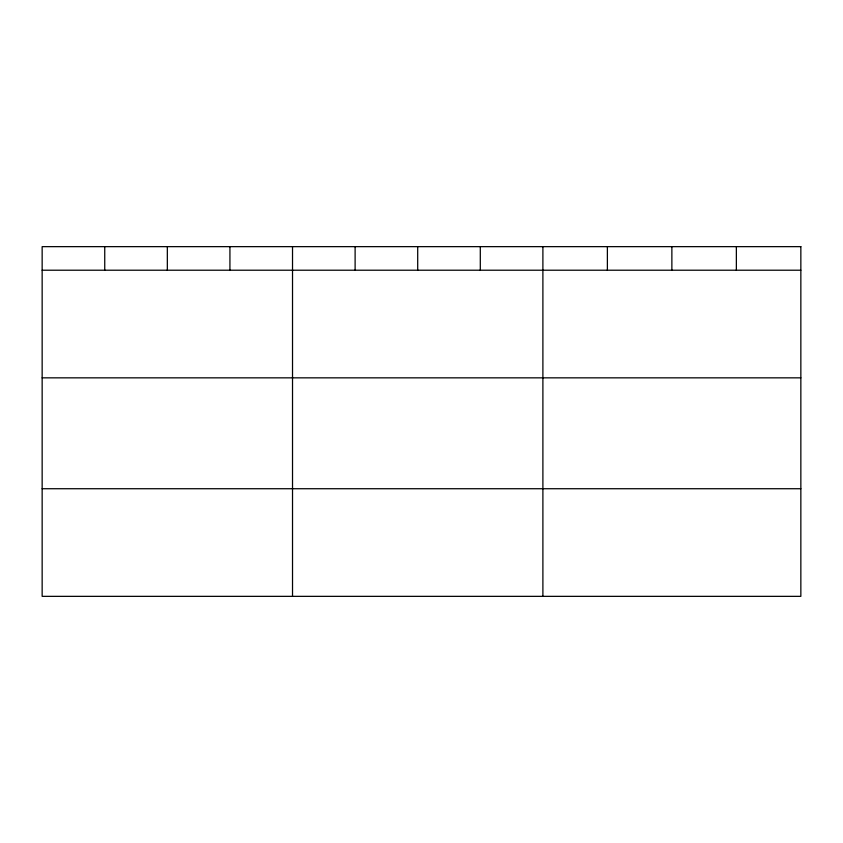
<?xml version="1.0" encoding="UTF-8"?>
<svg xmlns="http://www.w3.org/2000/svg" width="843" height="843" viewBox="0 0 843 843"><rect width="100%" height="100%" fill="white"/><g stroke="black" fill="none" stroke-linecap="round" stroke-linejoin="round"><path stroke-width="1.26" d="M42.15 270.213L800.85 270.213M42.15 377.843L800.85 377.843M42.15 488.729L800.85 488.729M736.36 246.651L736.36 270.213M671.871 246.651L671.871 270.213M607.381 246.651L607.381 270.213M542.892 246.651L542.892 596.349M480.299 246.651L480.299 270.213M417.706 246.651L417.706 270.213M355.114 246.651L355.114 270.213M292.521 246.651L292.521 596.349M229.928 246.651L229.928 270.213M167.335 246.651L167.335 270.213M104.743 246.651L104.743 270.213M800.85 246.651L42.15 246.651L42.15 596.349L800.85 596.349L800.85 246.651"/></g></svg>
